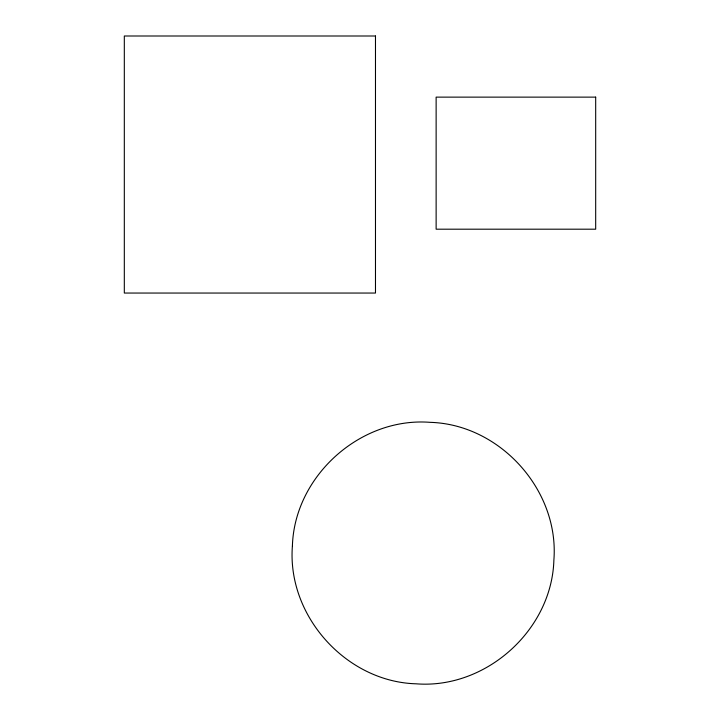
<?xml version="1.0" encoding="UTF-8"?>
<svg xmlns="http://www.w3.org/2000/svg" width="720" height="720" viewBox="0 0 720 720"><rect width="100%" height="100%" fill="white"/><g stroke="black" fill="none" stroke-linecap="round" stroke-linejoin="round"><path stroke-width="1.08" d="M292.401 546.039C286.893 615.807 346.149 681.804 416.106 683.811C485.874 689.328 551.871 630.072 553.878 560.115C559.395 490.347 500.13 424.341 430.173 422.343C360.414 416.826 294.408 476.082 292.401 546.039M375.48 36L124.317 36L124.317 293.049L375.48 293.049L375.48 36M595.683 97.128L436.131 97.128L436.131 229.194L595.683 229.194L595.683 97.128"/></g></svg>
